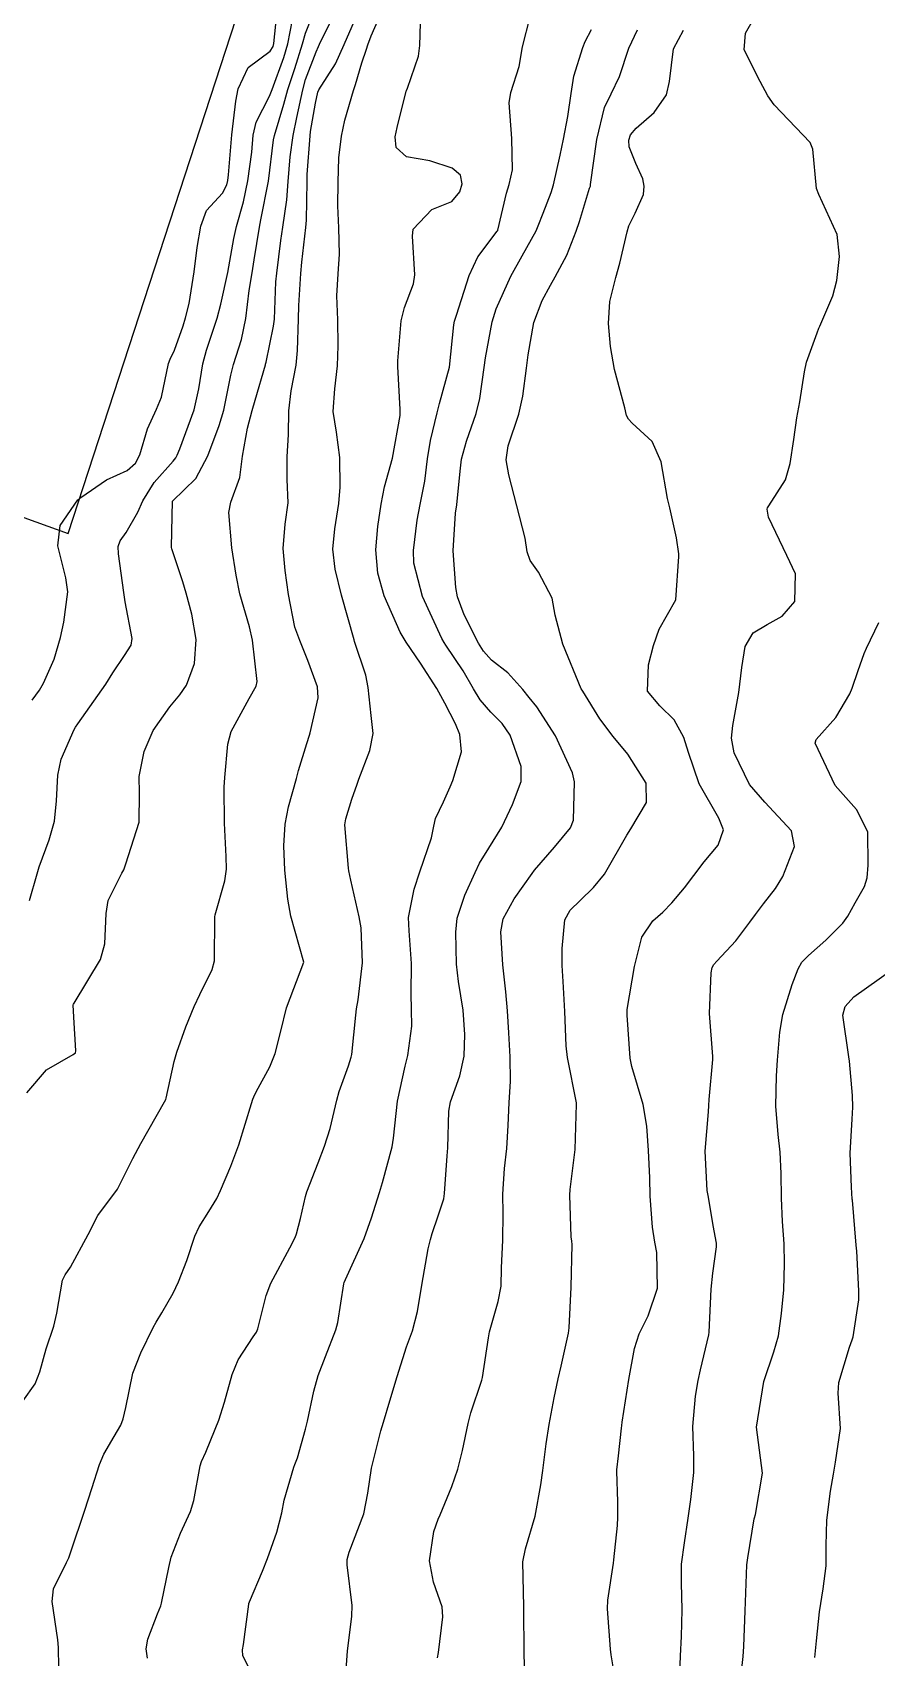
# Model space of a CAD drawing. Header units: metres. Extents: x 318500 to 325275, y 7408834 to 7428799.
# Drawn here: x 323973 to 324009.8, y 7420097.4 to 7420168.2 of the extents above; entities that cross this region are included whole.
import ezdxf

# ---------------------------------------------------------------- set-up
doc = ezdxf.new("R2010")
doc.units = ezdxf.units.M
doc.header["$MEASUREMENT"] = 0
for name, color, linetype in [('Cemitério', 206, 'Continuous'), ('Curvas de Nivel 1m', 11, 'Continuous'), ('Curvas de Nivel 5m', 15, 'Continuous'), ('Vias Primárias', 230, 'Continuous')]:
    doc.layers.add(name, color=color, linetype=linetype)

msp = doc.modelspace()

# ---------------------------------------------------------------- linework, layer by layer
at = {"layer": 'Cemitério'}
msp.add_lwpolyline([(323974.526, 7420146.416), (323992.042, 7420200.075), (323901.075, 7420230.882), (323879.8, 7420180.568), (323974.526, 7420146.416)], dxfattribs=at)
at = {"layer": 'Curvas de Nivel 1m', "flags": 128}
for points, elevation in [([(323972.557, 7420108.604), (323973.087, 7420109.362), (323973.293, 7420109.883), (323973.579, 7420110.886), (323973.906, 7420111.877), (323974.04, 7420112.444), (323974.283, 7420113.873), (323974.395, 7420114.11), (323974.636, 7420114.441), (323975.406, 7420115.859), (323975.821, 7420116.694), (323976.68, 7420117.84), (323977.357, 7420119.173), (323977.705, 7420119.825), (323978.728, 7420121.649), (323978.788, 7420121.751), (323978.809, 7420121.809), (323979.154, 7420123.406), (323979.266, 7420123.805), (323979.668, 7420124.91), (323980.025, 7420125.798), (323980.269, 7420126.322), (323980.806, 7420127.408), (323980.916, 7420127.788), (323980.921, 7420129.707), (323980.937, 7420129.789), (323981.366, 7420131.279), (323981.431, 7420131.782), (323981.424, 7420132.33), (323981.348, 7420133.783), (323981.336, 7420135.361), (323981.367, 7420135.783), (323981.498, 7420137.226), (323981.643, 7420137.78), (323982.425, 7420139.228), (323982.733, 7420139.764), (323982.772, 7420139.964), (323982.576, 7420141.766), (323982.439, 7420142.338), (323982.017, 7420143.775), (323981.854, 7420144.594), (323981.675, 7420145.781), (323981.531, 7420147.326), (323981.626, 7420147.782), (323982.017, 7420148.855), (323982.137, 7420149.775), (323982.345, 7420150.994), (323982.56, 7420151.769), (323982.687, 7420152.217), (323983.133, 7420153.76), (323983.138, 7420153.783), (323983.162, 7420153.877), (323983.493, 7420155.449), (323983.524, 7420155.757), (323983.592, 7420157.37), (323983.624, 7420157.756), (323983.804, 7420159.182), (323983.89, 7420159.753), (323984.061, 7420160.949), (323984.132, 7420161.751), (323984.213, 7420162.818), (323984.343, 7420163.749), (323984.506, 7420164.544), (323984.761, 7420165.746), (323984.884, 7420166.187), (323985.345, 7420167.401), (323985.452, 7420167.635), (323985.498, 7420167.738), (323985.619, 7420168.002), (323986.482, 7420169.723)], 763), ([(323972.732, 7420122.033), (323973.581, 7420123.048), (323974.757, 7420123.703), (323974.845, 7420123.782), (323974.865, 7420123.868), (323974.782, 7420125.342), (323974.751, 7420125.87), (323974.762, 7420125.898), (323974.791, 7420125.945), (323975.935, 7420127.853), (323976.134, 7420128.537), (323976.182, 7420129.85), (323976.277, 7420130.42), (323976.866, 7420131.606), (323976.953, 7420131.754), (323976.983, 7420131.838), (323977.052, 7420132.018), (323977.621, 7420133.829), (323977.644, 7420135.094), (323977.622, 7420135.829), (323977.849, 7420136.914), (323978.243, 7420137.821), (323978.96, 7420138.859), (323979.396, 7420139.375), (323979.688, 7420139.803), (323980.04, 7420140.744), (323980.11, 7420141.799), (323979.927, 7420142.89), (323979.678, 7420143.804), (323979.528, 7420144.298), (323979.049, 7420145.741), (323979.032, 7420145.802), (323979.032, 7420145.82), (323979.033, 7420145.837), (323979.08, 7420147.82), (323980.098, 7420148.802), (323980.628, 7420149.797), (323981.123, 7420151.113), (323981.327, 7420151.787), (323981.62, 7420153.316), (323981.742, 7420153.781), (323982.084, 7420154.869), (323982.273, 7420155.774), (323982.427, 7420156.996), (323982.551, 7420157.77), (323982.649, 7420158.338), (323982.88, 7420159.765), (323982.937, 7420160.073), (323983.27, 7420161.76), (323983.484, 7420163.562), (323983.527, 7420163.758), (323983.939, 7420165.125), (323984.117, 7420165.752), (323984.413, 7420166.671), (323984.752, 7420167.746), (323984.888, 7420168.211), (323985.367, 7420169.4)], 762), ([(323974.141, 7420096.124), (323974.112, 7420097.873), (323974.081, 7420098.208), (323973.836, 7420099.876), (323973.893, 7420100.431), (323974.466, 7420101.578), (323974.562, 7420101.775), (323974.593, 7420101.868), (323974.647, 7420102.043), (323975.258, 7420103.858), (323975.56, 7420104.799), (323975.894, 7420105.849), (323976.086, 7420106.288), (323976.538, 7420107.071), (323976.823, 7420107.559), (323976.937, 7420107.834), (323977.049, 7420108.326), (323977.359, 7420109.828), (323977.698, 7420110.709), (323978.243, 7420111.815), (323978.367, 7420112.05), (323978.61, 7420112.456), (323979.112, 7420113.316), (323979.346, 7420113.803), (323979.7, 7420114.739), (323980.062, 7420115.796), (323980.243, 7420116.207), (323980.666, 7420116.865), (323981.022, 7420117.437), (323981.181, 7420117.782), (323981.627, 7420118.845), (323981.979, 7420119.771), (323982.532, 7420121.567), (323982.591, 7420121.762), (323982.625, 7420121.868), (323982.735, 7420122.076), (323983.328, 7420123.175), (323983.56, 7420123.748), (323983.8, 7420124.719), (323984.059, 7420125.741), (323984.81, 7420127.73), (323984.242, 7420129.739), (323984.112, 7420130.481), (323983.979, 7420131.743), (323983.932, 7420132.796), (323983.998, 7420133.743), (323984.146, 7420134.497), (323984.482, 7420135.737), (323984.575, 7420136.085), (323984.943, 7420137.255), (323985.055, 7420137.622), (323985.082, 7420137.729), (323985.434, 7420139.257), (323985.401, 7420139.726), (323984.987, 7420140.881), (323984.63, 7420141.744), (323984.423, 7420142.331), (323984.144, 7420143.749), (323983.999, 7420144.792), (323983.909, 7420145.751), (323984, 7420146.817), (323984.119, 7420147.75), (323984.084, 7420148.761), (323984.088, 7420149.75), (323984.145, 7420150.724), (323984.154, 7420151.75), (323984.258, 7420152.634), (323984.468, 7420153.747), (323984.538, 7420154.378), (323984.582, 7420155.746), (323984.597, 7420156.345), (323984.68, 7420157.745), (323984.723, 7420158.239), (323984.899, 7420159.743), (323984.918, 7420160.07), (323984.948, 7420161.743), (323984.959, 7420162.057), (323985.081, 7420163.742), (323985.105, 7420163.929), (323985.311, 7420165.161), (323985.414, 7420165.644), (323985.466, 7420165.738), (323986.186, 7420166.879), (323986.564, 7420167.722), (323987.368, 7420169.553)], 764), ([(323982.403, 7420097.021), (323982.152, 7420097.509), (323982.132, 7420097.764), (323982.171, 7420098.006), (323982.407, 7420099.76), (323982.414, 7420099.787), (323982.441, 7420099.854), (323983.013, 7420101.2), (323983.218, 7420101.749), (323983.637, 7420102.899), (323983.85, 7420103.74), (323983.948, 7420104.289), (323984.368, 7420105.732), (323984.416, 7420105.837), (323984.526, 7420106.131), (323984.882, 7420107.39), (323984.966, 7420107.726), (323985.249, 7420109.038), (323985.436, 7420109.721), (323985.754, 7420110.547), (323986.201, 7420111.714), (323986.285, 7420112.033), (323986.55, 7420113.711), (323986.569, 7420113.772), (323986.632, 7420113.906), (323987.436, 7420115.698), (323987.764, 7420116.593), (323988.109, 7420117.689), (323988.243, 7420118.13), (323988.656, 7420119.681), (323988.714, 7420120.061), (323988.896, 7420121.678), (323989.222, 7420123.204), (323989.337, 7420123.671), (323989.511, 7420124.937), (323989.499, 7420125.669), (323989.485, 7420126.358), (323989.501, 7420127.67), (323989.4, 7420129.103), (323989.378, 7420129.672), (323989.613, 7420130.914), (323989.865, 7420131.665), (323990.376, 7420133.149), (323990.478, 7420133.656), (323990.556, 7420133.995), (323990.906, 7420134.72), (323991.191, 7420135.373), (323991.301, 7420135.646), (323991.686, 7420136.902), (323991.618, 7420137.65), (323991.417, 7420138.116), (323990.964, 7420139.016), (323990.615, 7420139.664), (323989.89, 7420140.767), (323989.267, 7420141.677), (323989.006, 7420142.106), (323988.31, 7420143.691), (323988.034, 7420144.689), (323987.949, 7420145.697), (323988.04, 7420146.721), (323988.185, 7420147.693), (323988.333, 7420148.45), (323988.668, 7420149.687), (323989.002, 7420151.555), (323989.009, 7420151.682), (323989.006, 7420151.808), (323988.911, 7420153.684), (323988.912, 7420153.936), (323989.057, 7420155.682), (323989.196, 7420156.264), (323989.592, 7420157.291), (323989.654, 7420157.676), (323989.541, 7420159.372), (323989.572, 7420159.677), (323990.387, 7420160.535), (323991.258, 7420160.873), (323991.618, 7420161.301), (323991.711, 7420161.653), (323991.641, 7420162.021), (323991.277, 7420162.336), (323990.303, 7420162.646), (323989.281, 7420162.819), (323988.833, 7420163.234), (323988.789, 7420163.688), (323988.884, 7420164.098), (323989.274, 7420165.681), (323989.284, 7420165.718), (323989.322, 7420165.82), (323989.811, 7420167.207), (323989.863, 7420167.675), (323989.904, 7420169.135)], 766), ([(323986.576, 7420095.892), (323986.717, 7420097.705), (323986.901, 7420099.235), (323986.915, 7420099.703), (323986.703, 7420101.47), (323986.698, 7420101.707), (323986.786, 7420102.018), (323987.426, 7420103.696), (323987.602, 7420104.595), (323987.758, 7420105.691), (323988.172, 7420107.313), (323988.282, 7420107.684), (323988.559, 7420108.624), (323988.873, 7420109.675), (323989.288, 7420110.972), (323989.541, 7420111.666), (323989.766, 7420112.509), (323989.951, 7420113.66), (323990.225, 7420115.236), (323990.326, 7420115.655), (323990.402, 7420115.906), (323990.666, 7420116.686), (323990.909, 7420117.415), (323990.948, 7420117.647), (323991.06, 7420119.291), (323991.083, 7420119.646), (323991.126, 7420121.246), (323991.206, 7420121.645), (323991.604, 7420122.785), (323991.793, 7420123.64), (323991.834, 7420124.579), (323991.751, 7420125.64), (323991.557, 7420126.888), (323991.471, 7420127.643), (323991.435, 7420129.04), (323991.498, 7420129.643), (323991.836, 7420130.659), (323992.273, 7420131.636), (323992.468, 7420132.041), (323992.881, 7420132.698), (323993.449, 7420133.622), (323993.913, 7420134.607), (323994.29, 7420135.609), (323994.281, 7420136.259), (323993.799, 7420137.617), (323993.462, 7420138.129), (323992.96, 7420138.624), (323992.491, 7420139.163), (323992.212, 7420139.641), (323991.756, 7420140.423), (323990.998, 7420141.55), (323990.925, 7420141.661), (323990.822, 7420141.842), (323989.981, 7420143.67), (323989.608, 7420145.111), (323989.593, 7420145.675), (323989.757, 7420146.986), (323989.877, 7420147.672), (323990.08, 7420148.685), (323990.207, 7420149.669), (323990.327, 7420150.459), (323990.626, 7420151.665), (323990.725, 7420152.075), (323991.16, 7420153.66), (323991.347, 7420155.498), (323991.377, 7420155.657), (323991.462, 7420155.925), (323992.02, 7420157.648), (323992.392, 7420158.473), (323993.239, 7420159.581), (323993.261, 7420159.609), (323993.269, 7420159.63), (323993.647, 7420161.241), (323993.762, 7420161.623), (323993.906, 7420162.25), (323993.873, 7420163.621), (323993.768, 7420165.169), (323993.84, 7420165.622), (323994.199, 7420166.755), (323994.337, 7420167.615), (323994.679, 7420168.926)], 767), ([(324001.188, 7420096.295), (324001.233, 7420097.508), (324001.271, 7420098.356), (324001.309, 7420099.507), (324001.272, 7420100.693), (324001.279, 7420101.508), (324001.406, 7420102.433), (324001.574, 7420103.504), (324001.683, 7420104.322), (324001.815, 7420105.501), (324001.816, 7420106.215), (324001.775, 7420107.502), (324001.889, 7420108.826), (324002.006, 7420109.498), (324002.101, 7420109.974), (324002.464, 7420111.492), (324002.479, 7420111.614), (324002.574, 7420113.491), (324002.637, 7420114.179), (324002.807, 7420115.33), (324002.801, 7420115.488), (324002.662, 7420116.265), (324002.447, 7420117.494), (324002.4, 7420117.779), (324002.304, 7420119.496), (324002.451, 7420121.218), (324002.474, 7420121.494), (324002.479, 7420121.748), (324002.638, 7420123.492), (324002.639, 7420123.615), (324002.495, 7420125.494), (324002.567, 7420127.262), (324002.615, 7420127.502), (324002.682, 7420127.631), (324002.814, 7420127.776), (324003.649, 7420128.666), (324004.263, 7420129.479), (324004.504, 7420129.816), (324004.852, 7420130.276), (324005.38, 7420130.945), (324005.702, 7420131.458), (324006.203, 7420132.77), (324006.077, 7420133.452), (324004.909, 7420134.707), (324004.249, 7420135.48), (324003.575, 7420136.856), (324003.459, 7420137.492), (324003.511, 7420138.047), (324003.77, 7420139.488), (324003.907, 7420140.565), (324004.06, 7420141.484), (324004.409, 7420142.079), (324005.015, 7420142.446), (324005.672, 7420142.809), (324006.214, 7420143.452), (324006.251, 7420144.66), (324005.863, 7420145.458), (324005.075, 7420147.12), (324005.017, 7420147.471), (324005.025, 7420147.527), (324005.082, 7420147.617), (324005.812, 7420148.746), (324006.02, 7420149.456), (324006.179, 7420150.512), (324006.311, 7420151.452), (324006.438, 7420152.154), (324006.646, 7420153.448), (324006.733, 7420153.88), (324007.186, 7420155.153), (324007.269, 7420155.359), (324007.306, 7420155.439), (324007.874, 7420156.763), (324008.049, 7420157.432), (324008.17, 7420158.486), (324008.062, 7420159.432), (324007.266, 7420161.186), (324007.162, 7420161.442), (324007.005, 7420163.163), (324006.89, 7420163.446), (324005.314, 7420165.089), (324005.046, 7420165.474), (324004.708, 7420166.101), (324004.006, 7420167.49), (324004.074, 7420168.207), (324004.794, 7420169.479)], 771), ([(323972.848, 7420130.413), (323973.176, 7420131.576), (323973.268, 7420131.886), (323973.698, 7420133.065), (323973.936, 7420133.88), (323974.024, 7420134.758), (323974.077, 7420135.878), (323974.228, 7420136.579), (323974.795, 7420137.872), (323974.852, 7420137.97), (323974.952, 7420138.111), (323976.174, 7420139.852), (323976.486, 7420140.338), (323976.989, 7420141.1), (323977.282, 7420141.549), (323977.33, 7420141.835), (323977.024, 7420143.437), (323976.953, 7420143.841), (323976.727, 7420145.525), (323976.715, 7420145.845), (323976.8, 7420146.098), (323977.059, 7420146.448), (323977.569, 7420147.339), (323977.783, 7420147.833), (323978.288, 7420148.633), (323979.106, 7420149.568), (323979.224, 7420149.703), (323979.285, 7420149.817), (323979.398, 7420150.101), (323980.031, 7420151.806), (323980.231, 7420152.716), (323980.408, 7420153.801), (323980.567, 7420154.401), (323981.028, 7420155.792), (323981.196, 7420156.398), (323981.496, 7420157.786), (323981.753, 7420159.261), (323981.871, 7420159.781), (323982.172, 7420160.86), (323982.368, 7420161.774), (323982.534, 7420163.023), (323982.604, 7420163.77), (323982.727, 7420164.341), (323983.316, 7420165.469), (323983.4, 7420165.678), (323983.43, 7420165.759), (323983.943, 7420167.152), (323984.106, 7420167.752), (323984.315, 7420168.796)], 761), ([(323990.635, 7420097.42), (323990.675, 7420097.647), (323990.873, 7420099.206), (323990.838, 7420099.646), (323990.456, 7420100.723), (323990.282, 7420101.653), (323990.483, 7420102.929), (323990.672, 7420103.464), (323990.749, 7420103.647), (323991.263, 7420104.888), (323991.521, 7420105.64), (323991.722, 7420106.448), (323991.976, 7420107.636), (323992.095, 7420108.094), (323992.569, 7420109.521), (323992.594, 7420109.63), (323992.857, 7420111.365), (323992.911, 7420111.625), (323993.287, 7420112.953), (323993.407, 7420113.618), (323993.426, 7420114.407), (323993.488, 7420115.617), (323993.5, 7420116.785), (323993.483, 7420117.618), (323993.565, 7420118.749), (323993.665, 7420119.616), (323993.719, 7420120.614), (323993.757, 7420121.615), (323993.82, 7420122.538), (323993.805, 7420123.614), (323993.741, 7420124.65), (323993.683, 7420125.617), (323993.615, 7420126.435), (323993.487, 7420127.62), (323993.404, 7420129.049), (323993.506, 7420129.62), (323993.976, 7420130.49), (323994.764, 7420131.602), (323994.871, 7420131.736), (323995.734, 7420132.739), (323996.436, 7420133.585), (323996.566, 7420133.913), (323996.615, 7420135.583), (323996.525, 7420135.985), (323995.776, 7420137.592), (323994.963, 7420138.859), (323994.63, 7420139.269), (323994.352, 7420139.609), (323993.698, 7420140.336), (323992.989, 7420140.897), (323992.645, 7420141.285), (323992.431, 7420141.639), (323991.8, 7420142.866), (323991.509, 7420143.653), (323991.435, 7420144.055), (323991.327, 7420145.656), (323991.427, 7420147.302), (323991.473, 7420147.654), (323991.624, 7420149.13), (323991.688, 7420149.651), (323991.904, 7420150.434), (323992.328, 7420151.642), (323992.488, 7420152.291), (323992.672, 7420153.637), (323992.731, 7420154.072), (323993.024, 7420155.632), (323993.196, 7420156.197), (323993.836, 7420157.621), (323994.33, 7420158.507), (323994.937, 7420159.605), (323995.031, 7420159.815), (323995.252, 7420160.373), (323995.594, 7420161.268), (323995.693, 7420161.596), (323995.986, 7420162.89), (323996.128, 7420163.592), (323996.321, 7420164.574), (323996.461, 7420165.589), (323996.581, 7420166.338), (323996.971, 7420167.584), (323997.083, 7420167.852), (323997.358, 7420168.373)], 768), ([(323994.477, 7420095.685), (323994.41, 7420097.6), (323994.4, 7420099.601), (323994.4, 7420099.642), (323994.355, 7420101.602), (323994.476, 7420102.163), (323994.896, 7420103.594), (323995.146, 7420104.955), (323995.235, 7420105.589), (323995.379, 7420106.745), (323995.502, 7420107.586), (323995.731, 7420108.752), (323995.899, 7420109.58), (323996.023, 7420110.134), (323996.344, 7420111.574), (323996.374, 7420111.803), (323996.466, 7420113.572), (323996.503, 7420115.426), (323996.491, 7420115.572), (323996.464, 7420115.761), (323996.407, 7420117.574), (323996.427, 7420117.831), (323996.636, 7420119.571), (323996.698, 7420121.538), (323996.696, 7420121.571), (323996.692, 7420121.609), (323996.309, 7420123.577), (323996.252, 7420124.094), (323996.189, 7420125.579), (323996.112, 7420126.889), (323996.077, 7420127.581), (323996.067, 7420128.335), (323996.195, 7420129.58), (323996.426, 7420129.997), (323996.853, 7420130.422), (323997.446, 7420130.987), (323997.916, 7420131.564), (323998.887, 7420133.27), (323999.063, 7420133.547), (323999.751, 7420134.693), (323999.733, 7420135.538), (323998.939, 7420136.797), (323998.297, 7420137.56), (323997.72, 7420138.331), (323996.97, 7420139.536), (323996.944, 7420139.58), (323996.909, 7420139.643), (323996.096, 7420141.589), (323995.761, 7420142.85), (323995.638, 7420143.594), (323995.041, 7420144.72), (323994.672, 7420145.232), (323994.544, 7420145.608), (323994.456, 7420146.212), (323994.096, 7420147.615), (323993.75, 7420148.97), (323993.637, 7420149.622), (323993.721, 7420150.226), (323994.179, 7420151.614), (323994.354, 7420152.4), (323994.514, 7420153.61), (323994.586, 7420154.192), (323994.843, 7420155.605), (323995.2, 7420156.569), (323995.57, 7420157.233), (323995.774, 7420157.594), (323996.277, 7420158.536), (323996.69, 7420159.585), (323996.824, 7420160.007), (323997.268, 7420161.455), (323997.304, 7420161.545), (323997.309, 7420161.579), (323997.315, 7420161.624), (323997.586, 7420163.576), (323997.914, 7420164.967), (323998.214, 7420165.567), (323998.576, 7420166.317), (323998.976, 7420167.556), (323999.358, 7420168.364)], 769), ([(324003.811, 7420096.064), (324003.959, 7420097.475), (324003.99, 7420097.909), (324004.059, 7420099.474), (324004.068, 7420099.852), (324004.125, 7420101.473), (324004.163, 7420101.783), (324004.444, 7420103.471), (324004.456, 7420103.515), (324004.502, 7420103.669), (324004.805, 7420105.466), (324004.55, 7420107.47), (324004.864, 7420109.466), (324005.297, 7420110.752), (324005.505, 7420111.456), (324005.644, 7420112.425), (324005.739, 7420113.453), (324005.775, 7420114.587), (324005.747, 7420115.454), (324005.683, 7420116.437), (324005.643, 7420117.456), (324005.624, 7420118.528), (324005.575, 7420119.457), (324005.487, 7420120.228), (324005.394, 7420121.46), (324005.424, 7420122.786), (324005.468, 7420123.459), (324005.558, 7420124.678), (324005.697, 7420125.456), (324006.108, 7420126.756), (324006.369, 7420127.447), (324006.531, 7420127.728), (324006.819, 7420128.017), (324007.575, 7420128.686), (324008.317, 7420129.425), (324008.537, 7420129.731), (324008.854, 7420130.323), (324009.253, 7420131.025), (324009.369, 7420131.413), (324009.421, 7420131.957), (324009.404, 7420133.412), (324008.904, 7420134.38), (324007.98, 7420135.429), (324007.104, 7420137.282), (324007.148, 7420137.438), (324008.002, 7420138.387), (324008.619, 7420139.424), (324008.72, 7420139.676), (324008.985, 7420140.438), (324009.235, 7420141.178), (324009.347, 7420141.415), (324009.887, 7420142.537)], 772), ([(324007.089, 7420097.43), (324007.159, 7420098.161), (324007.29, 7420099.427), (324007.46, 7420100.42), (324007.578, 7420101.423), (324007.59, 7420102.317), (324007.617, 7420103.423), (324007.774, 7420104.683), (324007.9, 7420105.419), (324007.998, 7420105.948), (324008.206, 7420107.415), (324008.11, 7420108.954), (324008.136, 7420109.417), (324008.596, 7420110.961), (324008.725, 7420111.283), (324008.767, 7420111.408), (324009.008, 7420113.022), (324009.011, 7420113.406), (324008.921, 7420115.133), (324008.897, 7420115.408), (324008.728, 7420117.36), (324008.726, 7420117.41), (324008.688, 7420117.934), (324008.628, 7420119.411), (324008.725, 7420120.894), (324008.754, 7420121.42), (324008.738, 7420121.923), (324008.604, 7420123.422), (324008.573, 7420123.611), (324008.318, 7420125.425), (324008.411, 7420125.807), (324008.798, 7420126.215), (324010.45, 7420127.395)], 773)]:
    msp.add_lwpolyline(points, dxfattribs=dict(at, elevation=elevation))
at = {"layer": 'Curvas de Nivel 5m', "flags": 128}
for points, elevation in [([(323977.993, 7420097.403), (323977.939, 7420097.817), (323978.005, 7420098.227), (323978.433, 7420099.335), (323978.566, 7420099.681), (323978.606, 7420099.808), (323978.919, 7420101.35), (323979.027, 7420101.804), (323979.432, 7420102.849), (323979.872, 7420103.796), (323980.019, 7420104.272), (323980.284, 7420105.792), (323980.345, 7420105.969), (323980.529, 7420106.388), (323980.947, 7420107.38), (323981.106, 7420107.782), (323981.346, 7420108.567), (323981.686, 7420109.773), (323981.944, 7420110.405), (323982.595, 7420111.401), (323982.739, 7420111.616), (323982.805, 7420111.757), (323983.168, 7420113.206), (323983.367, 7420113.749), (323984.2, 7420115.291), (323984.434, 7420115.733), (323984.495, 7420115.89), (323984.662, 7420116.556), (323984.883, 7420117.522), (323984.945, 7420117.727), (323985.433, 7420118.989), (323985.71, 7420119.72), (323985.95, 7420120.485), (323986.249, 7420121.715), (323986.352, 7420122.098), (323986.753, 7420123.215), (323986.872, 7420123.594), (323986.898, 7420123.708), (323987.073, 7420125.419), (323987.108, 7420125.705), (323987.18, 7420126.091), (323987.366, 7420127.702), (323987.309, 7420129.226), (323987.228, 7420129.704), (323986.864, 7420131.303), (323986.772, 7420131.711), (323986.751, 7420131.831), (323986.601, 7420133.713), (323986.633, 7420133.974), (323986.907, 7420134.839), (323987.137, 7420135.486), (323987.212, 7420135.706), (323987.682, 7420136.956), (323987.833, 7420137.697), (323987.744, 7420138.484), (323987.608, 7420139.7), (323987.511, 7420140.235), (323987.022, 7420141.71), (323987.001, 7420141.773), (323986.447, 7420143.719), (323986.173, 7420144.854), (323986.071, 7420145.725), (323986.167, 7420146.62), (323986.342, 7420147.721), (323986.386, 7420148.426), (323986.378, 7420149.721), (323986.23, 7420150.832), (323986.087, 7420151.726), (323986.155, 7420152.714), (323986.279, 7420153.723), (323986.305, 7420154.591), (323986.289, 7420155.724), (323986.247, 7420156.771), (323986.304, 7420157.724), (323986.365, 7420158.58), (323986.333, 7420159.724), (323986.295, 7420160.683), (323986.305, 7420161.724), (323986.333, 7420162.776), (323986.447, 7420163.723), (323986.602, 7420164.419), (323986.975, 7420165.715), (323987.056, 7420165.982), (323987.338, 7420166.917), (323987.546, 7420167.508), (323987.603, 7420167.706), (323987.738, 7420168.089), (323988.442, 7420169.694)], 765), ([(323972.963, 7420139.149), (323973.276, 7420139.578), (323973.455, 7420139.885), (323973.924, 7420140.942), (323974.202, 7420141.878), (323974.337, 7420142.55), (323974.513, 7420143.875), (323974.436, 7420144.476), (323974.076, 7420145.88), (323974.179, 7420146.764), (323974.948, 7420147.871), (323975.023, 7420147.928), (323975.082, 7420147.973), (323976.201, 7420148.746), (323977.1, 7420149.163), (323977.467, 7420149.474), (323977.656, 7420149.835), (323977.986, 7420150.967), (323978.391, 7420151.827), (323978.607, 7420152.357), (323978.902, 7420153.823), (323978.979, 7420154.006), (323979.169, 7420154.394), (323979.544, 7420155.456), (323979.652, 7420155.813), (323979.812, 7420156.427), (323980.028, 7420157.808), (323980.16, 7420158.872), (323980.313, 7420159.804), (323980.57, 7420160.48), (323981.262, 7420161.234), (323981.447, 7420161.607), (323981.491, 7420161.787), (323981.519, 7420162.033), (323981.663, 7420163.784), (323981.838, 7420165.256), (323981.948, 7420165.781), (323982.388, 7420166.721), (323983.345, 7420167.422), (323983.475, 7420167.632), (323983.507, 7420167.758), (323983.678, 7420169.445)], 760), ([(323998.399, 7420096.422), (323998.204, 7420097.552), (323998.174, 7420097.792), (323998.052, 7420099.554), (323998.067, 7420099.932), (323998.307, 7420101.552), (323998.328, 7420101.695), (323998.486, 7420103.187), (323998.506, 7420103.55), (323998.5, 7420104.217), (323998.459, 7420105.551), (323998.463, 7420105.608), (323998.53, 7420106.217), (323998.665, 7420107.432), (323998.678, 7420107.548), (323998.695, 7420107.691), (323998.978, 7420109.544), (323999.229, 7420110.902), (323999.427, 7420111.538), (323999.818, 7420112.326), (324000.23, 7420113.526), (324000.196, 7420115.077), (324000.114, 7420115.528), (324000.008, 7420116.182), (323999.907, 7420117.532), (323999.894, 7420118.33), (323999.845, 7420119.533), (323999.772, 7420120.586), (323999.601, 7420121.537), (323999.114, 7420123.185), (323999.045, 7420123.546), (323998.907, 7420125.43), (323998.901, 7420125.548), (323998.906, 7420125.663), (323999.224, 7420127.544), (323999.541, 7420128.827), (324000.026, 7420129.532), (324000.461, 7420129.911), (324000.852, 7420130.319), (324001.401, 7420130.975), (324001.809, 7420131.511), (324002.272, 7420132.11), (324002.883, 7420132.827), (324003.104, 7420133.497), (324002.898, 7420134.011), (324002.054, 7420135.509), (324001.589, 7420136.864), (324001.383, 7420137.516), (324000.958, 7420138.285), (324000.33, 7420138.896), (323999.797, 7420139.538), (323999.836, 7420140.688), (324000.052, 7420141.534), (324000.302, 7420142.239), (324001.03, 7420143.52), (324001.159, 7420145.408), (324001.16, 7420145.519), (324001.06, 7420146.219), (324000.77, 7420147.525), (324000.672, 7420147.94), (324000.39, 7420149.531), (324000.004, 7420150.422), (323999.127, 7420151.216), (323998.961, 7420151.386), (323998.885, 7420151.554), (323998.8, 7420151.89), (323998.353, 7420153.562), (323998.183, 7420154.557), (323998.093, 7420155.566), (323998.152, 7420156.518), (323998.409, 7420157.562), (323998.587, 7420158.192), (323998.905, 7420159.555), (323998.983, 7420159.814), (323999.252, 7420160.366), (323999.622, 7420161.187), (323999.652, 7420161.544), (323999.595, 7420161.866), (323999.28, 7420162.527), (323998.988, 7420163.256), (323998.981, 7420163.555), (323999.059, 7420163.788), (323999.298, 7420164.075), (324000.09, 7420164.756), (324000.627, 7420165.53), (324000.754, 7420166.104), (324000.934, 7420167.526), (324001.358, 7420168.342)], 770)]:
    msp.add_lwpolyline(points, dxfattribs=dict(at, elevation=elevation))
at = {"layer": 'Vias Primárias'}
for points in [[(323415.833, 7419583.302), (323419.047, 7419572.746), (323421.03, 7419562.086), (323421.351, 7419557.374), (323421.618, 7419546.016), (323420.655, 7419534.774), (323419.854, 7419529.552), (323419.495, 7419524.986, 0.238184), (323422.135, 7419522.665), (323425.333, 7419521.775), (323439.384, 7419519.04), (323447.038, 7419517.341, 0.392019), (323449.506, 7419518.783), (323449.894, 7419520.081), (323454.112, 7419536.783), (323456.933, 7419548.508), (323462.14, 7419572.405), (323463.204, 7419579.599, 0.075507), (323463.151, 7419593.445, 0), (323461.926, 7419601.304, 0.173993), (323443.828, 7419629.608, 0.279998), (323404.325, 7419640.182, 0.277838)], [(323934.92, 7420316.776, 0), (323936.242, 7420308.849)], [(323715.644, 7420145.548, 0), (323709.04, 7420132.939)], [(323939.281, 7420278.615, 0), (323933.27, 7420270.921)], [(323840.737, 7420005.613, 0), (323839.679, 7420000.995, -0.226003)], [(323831.088, 7420001.787, 0), (323833.844, 7420008.443, 0.220888)]]:
    msp.add_lwpolyline(points, format="xyb", dxfattribs=at)

doc.saveas('drawing.dxf')
